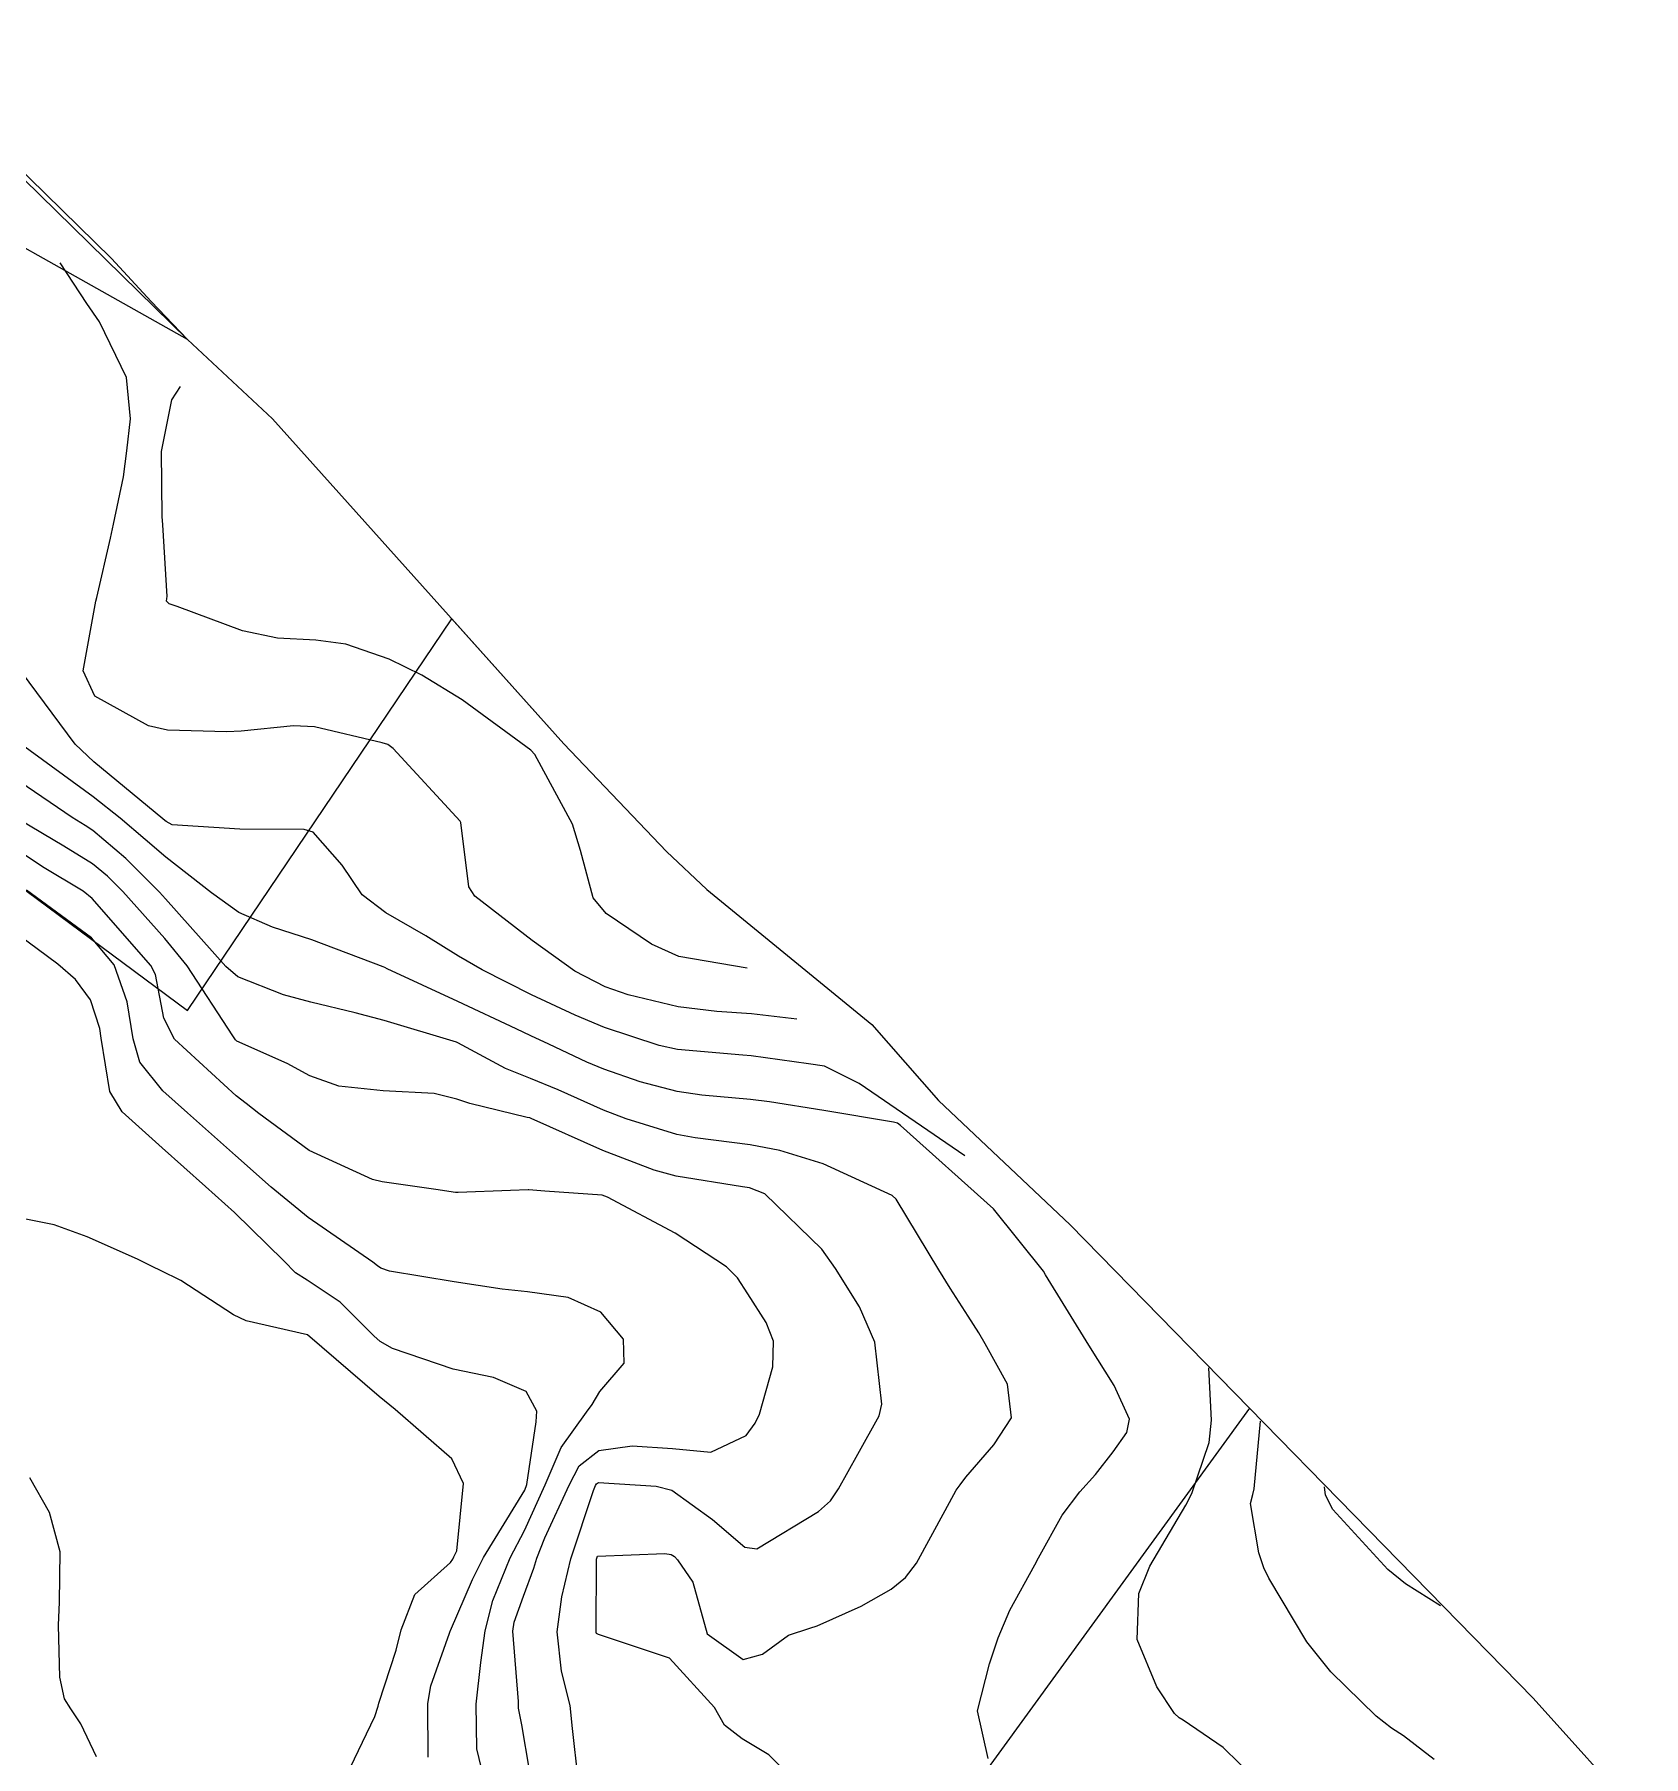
# Model space of a CAD drawing. Header units: metres. Extents: x 318500 to 325275, y 7408834 to 7428799.
# Drawn here: x 320284.44 to 320328.24, y 7410945.46 to 7410992.36 of the extents above; entities that cross this region are included whole.
import ezdxf

# ---------------------------------------------------------------- set-up
doc = ezdxf.new("R2010")
doc.units = ezdxf.units.M
doc.header["$MEASUREMENT"] = 0
for name, color, linetype in [('Area', 45, 'Continuous'), ('Curvas de Nivel 1m', 11, 'Continuous'), ('Curvas de Nivel 5m', 15, 'Continuous'), ('Edificações', 30, 'Continuous')]:
    doc.layers.add(name, color=color, linetype=linetype)

msp = doc.modelspace()

# ---------------------------------------------------------------- linework, layer by layer
at = {"layer": 'Area'}
msp.add_lwpolyline([(320280.715, 7410991.958), (320286.534, 7410986.264), (320287.617, 7410985.087), (320288.609, 7410984.05), (320290.916, 7410981.896), (320298.847, 7410973.046), (320301.65, 7410970.109), (320302.741, 7410969.077), (320307.24, 7410965.396), (320309.054, 7410963.328), (320312.636, 7410959.942), (320325.242, 7410947.053), (320328.244, 7410943.717)], dxfattribs=at)
at = {"layer": 'Curvas de Nivel 1m', "flags": 128}
for points, elevation in [([(320305.19, 7410965.54), (320303.963, 7410965.687), (320303.012, 7410965.757), (320301.966, 7410965.882), (320300.599, 7410966.206), (320299.974, 7410966.423), (320299.146, 7410966.853), (320297.992, 7410967.683), (320296.428, 7410968.894), (320296.263, 7410969.147), (320296.047, 7410970.9), (320296.031, 7410970.937), (320294.207, 7410972.919), (320294.062, 7410973.021), (320293.91, 7410973.074), (320292.068, 7410973.507), (320291.493, 7410973.535), (320290.066, 7410973.388), (320289.679, 7410973.37), (320288.066, 7410973.414), (320287.542, 7410973.534), (320286.08, 7410974.341), (320285.77, 7410975.035), (320286.109, 7410976.93), (320286.14, 7410977.03), (320286.511, 7410978.648), (320286.596, 7410979.023), (320286.868, 7410980.311), (320286.955, 7410981.018), (320287.051, 7410981.889), (320286.945, 7410983.019), (320286.213, 7410984.535), (320285.867, 7410985.035), (320285.14, 7410986.14)], 793), ([(320303.84, 7410966.93), (320301.986, 7410967.251), (320301.234, 7410967.585), (320300.004, 7410968.422), (320299.647, 7410968.845), (320299.308, 7410970.136), (320299.085, 7410970.854), (320298.058, 7410972.754), (320297.952, 7410972.872), (320296.08, 7410974.245), (320294.988, 7410974.911), (320294.094, 7410975.35), (320292.917, 7410975.756), (320292.099, 7410975.868), (320291.054, 7410975.92), (320290.101, 7410976.122), (320288.321, 7410976.784), (320288.109, 7410976.852), (320288.035, 7410976.926), (320288.047, 7410977.001), (320288.055, 7410977.057), (320287.931, 7410979.003), (320287.914, 7410979.233), (320287.902, 7410981.004), (320288.184, 7410982.411), (320288.42, 7410982.77)], 794), ([(320309.77, 7410961.82), (320306.895, 7410963.796), (320305.945, 7410964.262), (320305.509, 7410964.33), (320303.948, 7410964.547), (320303.722, 7410964.568), (320301.949, 7410964.722), (320301.447, 7410964.825), (320299.957, 7410965.321), (320299.163, 7410965.651), (320297.97, 7410966.211), (320296.624, 7410966.89), (320295.985, 7410967.259), (320295.092, 7410967.811), (320294.003, 7410968.437), (320293.359, 7410968.93), (320292.814, 7410969.734), (320292.027, 7410970.633), (320291.779, 7410970.706), (320290.027, 7410970.715), (320288.188, 7410970.839), (320288.029, 7410970.924), (320287.988, 7410970.959), (320287.938, 7410971.001), (320286.053, 7410972.555), (320285.55, 7410973.038), (320284.089, 7410975.004)], 792), ([(320310.405, 7410945.407), (320310.11, 7410946.704), (320310.443, 7410947.986), (320310.679, 7410948.696), (320310.993, 7410949.45), (320311.67, 7410950.682), (320311.772, 7410950.875), (320312.419, 7410952.039), (320312.895, 7410952.669), (320313.322, 7410953.14), (320313.807, 7410953.765), (320314.178, 7410954.291), (320314.252, 7410954.654), (320313.834, 7410955.57), (320313.144, 7410956.667), (320311.962, 7410958.586), (320311.906, 7410958.68), (320310.545, 7410960.377), (320308.015, 7410962.653), (320307.93, 7410962.709), (320307.825, 7410962.741), (320305.933, 7410963.053), (320304.446, 7410963.294), (320303.936, 7410963.36), (320302.604, 7410963.477), (320301.938, 7410963.571), (320300.933, 7410963.837), (320299.943, 7410964.182), (320299.476, 7410964.377), (320298.442, 7410964.863), (320297.953, 7410965.092), (320297.551, 7410965.281), (320295.967, 7410966.023), (320294.038, 7410966.919), (320293.98, 7410966.949), (320293.929, 7410966.973), (320291.991, 7410967.703), (320290.917, 7410968.046), (320290.002, 7410968.451), (320289.257, 7410968.988), (320288.02, 7410969.953), (320287.452, 7410970.436), (320286.777, 7410971.019), (320286.039, 7410971.599), (320284.091, 7410973.028)], 791), ([(320299.24, 7410944.847), (320299.085, 7410946.23), (320299.02, 7410946.85), (320298.785, 7410947.793), (320298.667, 7410948.856), (320298.799, 7410949.81), (320299.039, 7410950.851), (320299.656, 7410952.709), (320299.712, 7410952.841), (320299.737, 7410952.894), (320299.791, 7410952.928), (320301.369, 7410952.824), (320301.789, 7410952.719), (320302.896, 7410951.918), (320303.774, 7410951.169), (320304.106, 7410951.118), (320305.784, 7410952.137), (320306.113, 7410952.43), (320306.331, 7410952.755), (320306.859, 7410953.694), (320307.433, 7410954.744), (320307.512, 7410955.056), (320307.317, 7410956.745), (320306.901, 7410957.708), (320306.245, 7410958.756), (320305.878, 7410959.278), (320304.325, 7410960.784), (320303.902, 7410960.948), (320303.715, 7410960.98), (320301.907, 7410961.267), (320301.306, 7410961.429), (320299.917, 7410961.968), (320297.958, 7410962.841), (320297.93, 7410962.853), (320297.85, 7410962.871), (320296.288, 7410963.249), (320295.935, 7410963.367), (320295.318, 7410963.524), (320293.937, 7410963.595), (320292.722, 7410963.723), (320291.941, 7410964.002), (320291.324, 7410964.34), (320289.95, 7410964.948), (320289.909, 7410964.98), (320289.842, 7410965.091), (320288.596, 7410966.994), (320287.991, 7410967.745), (320286.849, 7410969.017), (320286.432, 7410969.442), (320286.017, 7410969.771), (320285.239, 7410970.259), (320284.029, 7410970.973)], 789), ([(320297.919, 7410945.094), (320297.705, 7410946.328), (320297.621, 7410946.783), (320297.617, 7410946.871), (320297.616, 7410946.966), (320297.459, 7410948.874), (320297.496, 7410949.122), (320297.754, 7410949.828), (320298.035, 7410950.597), (320298.115, 7410950.865), (320298.33, 7410951.416), (320298.998, 7410952.852), (320299.265, 7410953.381), (320299.804, 7410953.794), (320300.714, 7410953.923), (320301.806, 7410953.854), (320302.852, 7410953.757), (320303.811, 7410954.206), (320304.06, 7410954.542), (320304.181, 7410954.785), (320304.544, 7410956.075), (320304.556, 7410956.779), (320304.36, 7410957.287), (320303.863, 7410958.063), (320303.575, 7410958.502), (320303.281, 7410958.799), (320301.883, 7410959.716), (320300.037, 7410960.7), (320299.899, 7410960.751), (320298.332, 7410960.864), (320297.9, 7410960.894), (320297.876, 7410960.895), (320297.399, 7410960.878), (320295.975, 7410960.823), (320295.899, 7410960.825), (320295.368, 7410960.905), (320293.903, 7410961.116), (320293.645, 7410961.182), (320291.915, 7410961.966), (320290.552, 7410962.971), (320290.203, 7410963.247), (320289.935, 7410963.455), (320288.248, 7410964.997), (320287.959, 7410965.575), (320287.735, 7410966.762), (320287.612, 7410967.006), (320286.007, 7410968.835), (320285.768, 7410969.034), (320284.662, 7410969.696), (320284.021, 7410970.118)], 788), ([(320296.67, 7410944.885), (320296.487, 7410945.677), (320296.465, 7410946.889), (320296.591, 7410948.023), (320296.706, 7410948.886), (320296.92, 7410949.715), (320297.39, 7410950.876), (320297.777, 7410951.618), (320298.342, 7410952.862), (320298.782, 7410953.879), (320299.472, 7410954.845), (320299.618, 7410955.048), (320299.828, 7410955.402), (320300.498, 7410956.176), (320300.475, 7410956.834), (320299.857, 7410957.564), (320298.972, 7410957.964), (320297.862, 7410958.116), (320297.175, 7410958.192), (320295.865, 7410958.389), (320294.104, 7410958.681), (320293.868, 7410958.765), (320293.777, 7410958.829), (320293.65, 7410958.923), (320291.888, 7410960.145), (320290.882, 7410960.965), (320289.913, 7410961.832), (320288.608, 7410962.993), (320287.936, 7410963.591), (320287.311, 7410964.377), (320287.124, 7410965.012), (320286.968, 7410966.018), (320286.606, 7410967.021), (320285.991, 7410967.761), (320284.221, 7410969.057)], 787), ([(320295.158, 7410945.443), (320295.147, 7410946.906), (320295.229, 7410947.393), (320295.739, 7410948.823), (320295.757, 7410948.882), (320295.763, 7410948.9), (320296.365, 7410950.286), (320296.665, 7410950.887), (320297.788, 7410952.716), (320297.845, 7410952.869), (320298.1, 7410954.582), (320298.12, 7410954.865), (320297.828, 7410955.408), (320296.932, 7410955.785), (320295.837, 7410956.013), (320294.187, 7410956.574), (320293.848, 7410956.768), (320293.675, 7410956.923), (320292.759, 7410957.837), (320291.865, 7410958.436), (320291.549, 7410958.637), (320291.228, 7410958.96), (320289.89, 7410960.283), (320289.097, 7410960.988), (320287.916, 7410962.042), (320286.824, 7410963.017), (320286.49, 7410963.576), (320286.253, 7410965.025), (320286.219, 7410965.291), (320285.966, 7410966.068), (320285.56, 7410966.622), (320285.079, 7410967.044), (320283.992, 7410967.853)], 786), ([(320317.692, 7410944.84), (320316.796, 7410945.709), (320315.708, 7410946.458), (320315.598, 7410946.521), (320315.476, 7410946.634), (320314.998, 7410947.364), (320314.459, 7410948.649), (320314.505, 7410949.902), (320314.807, 7410950.644), (320315.787, 7410952.313), (320315.945, 7410952.628), (320316.415, 7410954.017), (320316.483, 7410954.62), (320316.41, 7410956.05)], 792), ([(320322.548, 7410945.387), (320321.705, 7410946.026), (320321.386, 7410946.234), (320320.963, 7410946.561), (320319.728, 7410947.774), (320319.079, 7410948.587), (320318.041, 7410950.322), (320317.907, 7410950.599), (320317.774, 7410951.011), (320317.542, 7410952.358), (320317.604, 7410952.603), (320317.643, 7410952.751), (320317.82, 7410954.6), (320317.82, 7410954.6)], 793), ([(320286.13, 7410945.459), (320285.703, 7410946.354), (320285.433, 7410946.76), (320285.255, 7410947.037), (320285.135, 7410947.622), (320285.091, 7410949.04), (320285.121, 7410949.668), (320285.14, 7410951.039), (320284.846, 7410952.11), (320284.31, 7410953.052)], 784), ([(320322.72, 7410949.57), (320321.764, 7410950.163), (320321.283, 7410950.557), (320319.786, 7410952.189), (320319.584, 7410952.582), (320319.56, 7410952.81)], 794)]:
    msp.add_lwpolyline(points, dxfattribs=dict(at, elevation=elevation))
at = {"layer": 'Curvas de Nivel 5m', "flags": 128}
for points, elevation in [([(320305.163, 7410944.768), (320304.429, 7410945.511), (320303.702, 7410945.946), (320303.227, 7410946.319), (320302.954, 7410946.801), (320301.73, 7410948.146), (320299.794, 7410948.785), (320299.74, 7410948.817), (320299.73, 7410948.84), (320299.74, 7410950.84), (320299.771, 7410950.916), (320301.6, 7410950.993), (320301.771, 7410950.967), (320301.862, 7410950.91), (320301.947, 7410950.817), (320302.363, 7410950.209), (320302.749, 7410948.805), (320303.73, 7410948.106), (320304.26, 7410948.254), (320304.968, 7410948.772), (320305.544, 7410948.962), (320305.744, 7410949.023), (320306.945, 7410949.555), (320307.759, 7410950.023), (320308.156, 7410950.342), (320308.448, 7410950.73), (320309.234, 7410952.167), (320309.534, 7410952.714), (320309.638, 7410952.867), (320309.795, 7410953.071), (320310.558, 7410953.949), (320311.042, 7410954.692), (320310.925, 7410955.602), (320310.325, 7410956.703), (320310.145, 7410956.998), (320309.857, 7410957.453), (320309.369, 7410958.221), (320309.06, 7410958.722), (320307.899, 7410960.646), (320307.787, 7410960.741), (320305.913, 7410961.602), (320304.732, 7410961.964), (320303.92, 7410962.118), (320302.423, 7410962.312), (320301.924, 7410962.408), (320300.552, 7410962.834), (320299.932, 7410963.069), (320298.7, 7410963.621), (320297.941, 7410963.926), (320297.26, 7410964.198), (320295.97, 7410964.9), (320295.95, 7410964.911), (320295.933, 7410964.917), (320293.959, 7410965.508), (320293.173, 7410965.72), (320291.966, 7410966.005), (320291.216, 7410966.209), (320289.976, 7410966.696), (320289.646, 7410966.983), (320288.007, 7410968.817), (320287.842, 7410969.003), (320286.927, 7410969.924), (320286.027, 7410970.681), (320285.817, 7410970.822), (320285.467, 7410971.038), (320284.044, 7410972.01)], 790), ([(320292.927, 7410944.931), (320293.706, 7410946.552), (320293.797, 7410946.831), (320293.819, 7410946.919), (320294.285, 7410948.361), (320294.423, 7410948.913), (320294.791, 7410949.873), (320295.768, 7410950.751), (320295.829, 7410950.839), (320295.857, 7410950.899), (320295.94, 7410951.066), (320296.123, 7410952.895), (320295.8, 7410953.572), (320294.259, 7410954.916), (320293.825, 7410955.271), (320291.87, 7410956.95), (320290.206, 7410957.327), (320289.855, 7410957.496), (320288.429, 7410958.43), (320287.867, 7410958.703), (320287.667, 7410958.802), (320287.247, 7410959.009), (320285.879, 7410959.616), (320284.981, 7410959.946), (320283.887, 7410960.163)], 785)]:
    msp.add_lwpolyline(points, dxfattribs=dict(at, elevation=elevation))
at = {"layer": 'Edificações'}
for points in [[(320280.12, 7410992.361), (320288.609, 7410984.05), (320280.111, 7410988.833)], [(320272.261, 7410977.909), (320288.607, 7410965.779), (320295.799, 7410976.448), (320298.847, 7410973.046), (320301.65, 7410970.109), (320302.741, 7410969.077), (320307.24, 7410965.396), (320309.054, 7410963.328), (320312.636, 7410959.942), (320317.514, 7410954.954), (320297.672, 7410927.629), (320286.223, 7410935.874), (320273.412, 7410943.382)]]:
    msp.add_lwpolyline(points, dxfattribs=at)

doc.saveas('drawing.dxf')
